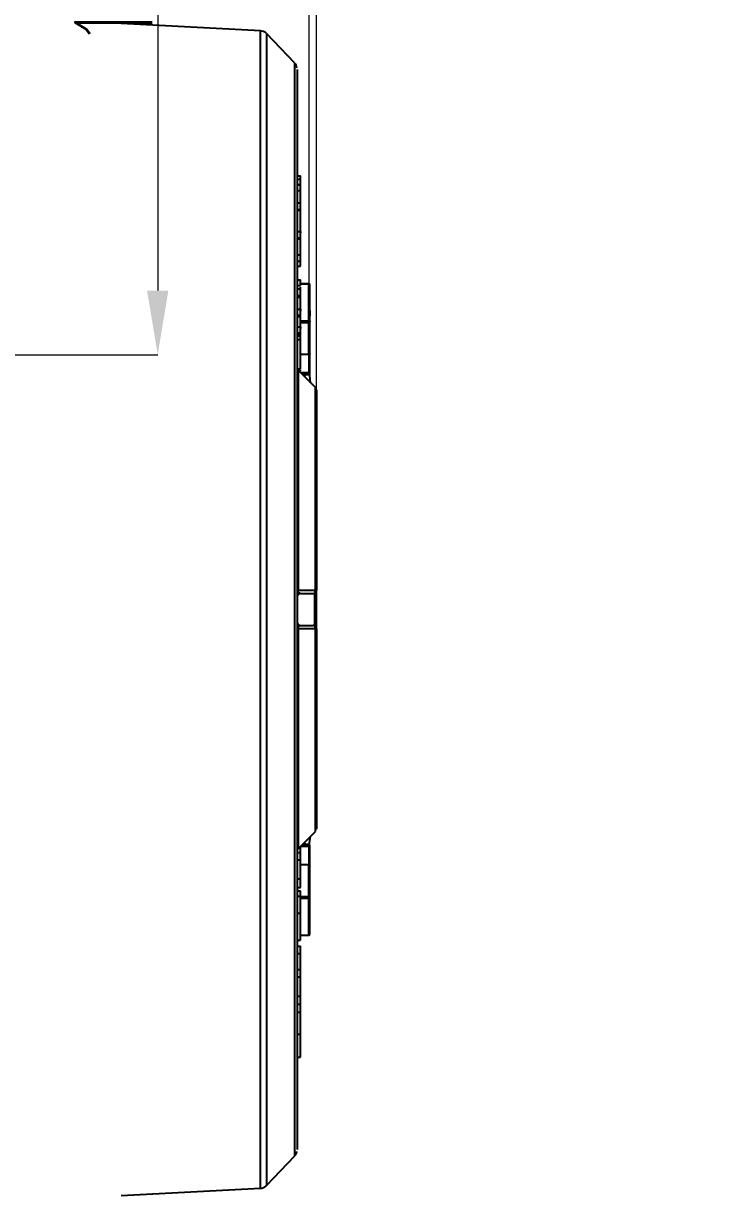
# Model space of a CAD drawing. Header units: millimetres. Extents: x 1852 to 4288, y 681 to 2404.
# Drawn here: x 3206.3 to 3316.7, y 994.4 to 1177.4 of the extents above; entities that cross this region are included whole.
import ezdxf

# ---------------------------------------------------------------- set-up
doc = ezdxf.new("R2010")
doc.units = ezdxf.units.MM
doc.layers.add('AM_5', color=3, linetype='Continuous', lineweight=25)
doc.styles.add('SLDTEXTSTYLE1', font='txt.shx', dxfattribs={"width": 0.7, "bigfont": 'gbcbig.shx'})
doc.dimstyles.new('SLDDIMSTYLE12$0', dxfattribs={"dimtxt": 12, "dimasz": 10, "dimexe": 0, "dimexo": 0.0625, "dimgap": 0.875, "dimtad": 1, "dimdec": 1, "dimlfac": 1.8, "dimrnd": 1e-09, "dimzin": 12, "dimdsep": 46, "dimtxsty": 'SLDTEXTSTYLE1', "dimcen": 0.09, "dimdle": 8.16, "dimclrd": 3, "dimclre": 3, "dimadec": 0, "dimazin": 3, "dimtfac": 1, "dimtdec": 1, "dimtofl": 0, "dimtmove": 0, "dimatfit": 3, "dimfxl": 0, "dimfrac": 2, "dimtolj": 1, "dimlwd": 5, "dimlwe": 5, "dimarcsym": 0})

# ---------------------------------------------------------------- blocks, each defined once
blk = doc.blocks.new('*D97')
at = {"layer": 'AM_5', "color": 3, "lineweight": 5, "transparency": 16777216}
blk.add_line((3080.03, 1199.96), (3080.03, 1308.58), dxfattribs=at)
at = {"layer": 'AM_5', "color": 3, "linetype": 'Continuous', "lineweight": 5, "transparency": 16777216}
for p, q in [((3090.03, 1308.58), (3242.03, 1308.58)), ((3252.03, 1118.24), (3252.03, 1308.58))]:
    blk.add_line(p, q, dxfattribs=at)
at = {"layer": 'AM_5', "color": 3, "transparency": 16777216}
for points in [[(3090.03, 1310.25), (3090.03, 1306.92), (3080.03, 1308.58)], [(3242.03, 1310.25), (3242.03, 1306.92), (3252.03, 1308.58)]]:
    blk.add_solid(points, dxfattribs=at)
at = {"layer": 'Defpoints', "color": 0, "transparency": 16777216}
for p in [(3252.03, 1308.58), (3080.03, 1199.9), (3252.03, 1118.18)]:
    blk.add_point(p, dxfattribs=at)
at = {"layer": 'AM_5', "color": 0, "transparency": 16777216, "insert": (3166.03, 1315.46), "char_height": 12, "attachment_point": 5, "style": 'SLDTEXTSTYLE1'}
blk.add_mtext('\\A1;172', dxfattribs=at)
blk = doc.blocks.new('*D79')
at = {"layer": 'AM_5', "color": 3, "lineweight": 5, "transparency": 16777216}
blk.add_line((3196, 1243.11), (3227.25, 1243.11), dxfattribs=at)
at = {"layer": 'AM_5', "color": 3, "linetype": 'Continuous', "lineweight": 5, "transparency": 16777216}
for p, q in [((3227.25, 1233.11), (3227.25, 1135.67)), ((2902.86, 1125.67), (3227.25, 1125.67))]:
    blk.add_line(p, q, dxfattribs=at)
at = {"layer": 'AM_5', "color": 3, "transparency": 16777216}
for points in [[(3225.58, 1233.11), (3228.91, 1233.11), (3227.25, 1243.11)], [(3225.58, 1135.67), (3228.91, 1135.67), (3227.25, 1125.67)]]:
    blk.add_solid(points, dxfattribs=at)
at = {"layer": 'Defpoints', "color": 0, "transparency": 16777216}
for p in [(3195.94, 1243.11), (2902.8, 1125.67), (3227.25, 1125.67)]:
    blk.add_point(p, dxfattribs=at)
at = {"layer": 'AM_5', "color": 0, "transparency": 16777216, "insert": (3220.37, 1184.39), "char_height": 12, "attachment_point": 5, "rotation": 90, "style": 'SLDTEXTSTYLE1'}
blk.add_mtext('\\A1;115', dxfattribs=at)
blk = doc.blocks.new('*D102')
at = {"layer": 'AM_5', "color": 3, "lineweight": 5, "transparency": 16777216}
blk.add_line((3250.87, 1122.66), (3250.87, 1308.31), dxfattribs=at)
at = {"layer": 'AM_5', "color": 3, "linetype": 'Continuous', "lineweight": 5, "transparency": 16777216}
for p, q in [((3260.87, 1308.31), (3415.96, 1308.31)), ((3425.96, 1122.66), (3425.96, 1308.31))]:
    blk.add_line(p, q, dxfattribs=at)
at = {"layer": 'AM_5', "color": 3, "transparency": 16777216}
for points in [[(3260.87, 1309.97), (3260.87, 1306.64), (3250.87, 1308.31)], [(3415.96, 1309.97), (3415.96, 1306.64), (3425.96, 1308.31)]]:
    blk.add_solid(points, dxfattribs=at)
at = {"layer": 'Defpoints', "color": 0, "transparency": 16777216}
for p in [(3425.96, 1308.31), (3250.87, 1122.6), (3425.96, 1122.6)]:
    blk.add_point(p, dxfattribs=at)
at = {"layer": 'AM_5', "color": 0, "transparency": 16777216, "insert": (3338.41, 1315.18), "char_height": 12, "attachment_point": 5, "style": 'SLDTEXTSTYLE1'}
blk.add_mtext('\\A1;195', dxfattribs=at)

msp = doc.modelspace()

# ---------------------------------------------------------------- linework, layer by layer
at = {"color": 7, "linetype": 'Continuous', "lineweight": 25}
for p, q in [((3243.281, 1176.242), (3221.553, 1177.38)), ((3248.614, 1171.22), (3244.291, 1175.776)), ((3249.026, 1153.591), (3249.526, 1153.591)), ((3249.026, 1153.081), (3249.526, 1153.081)), ((3249.526, 1153.081), (3249.526, 1153.591)), ((3249.526, 1152.251), (3249.526, 1153.081)), ((3249.026, 1152.251), (3249.526, 1152.251)), ((3249.026, 1152.187), (3249.526, 1152.187)), ((3249.026, 1151.293), (3249.526, 1151.293)), ((3249.526, 1151.293), (3249.526, 1152.187)), ((3249.026, 1149.379), (3249.526, 1149.379)), ((3249.526, 1148.358), (3249.526, 1149.379)), ((3249.026, 1148.358), (3249.526, 1148.358)), ((3249.026, 1148.23), (3249.526, 1148.23)), ((3249.526, 1148.485), (3249.526, 1148.481)), ((3249.526, 1148.23), (3249.526, 1148.358)), ((3249.526, 1144.911), (3249.526, 1148.23)), ((3249.026, 1144.911), (3249.526, 1144.911)), ((3249.026, 1143.89), (3249.526, 1143.89)), ((3249.026, 1143.762), (3249.526, 1143.762)), ((3249.526, 1143.89), (3249.526, 1144.911)), ((3249.526, 1143.762), (3249.526, 1143.89)), ((3249.526, 1141.273), (3249.526, 1143.762)), ((3249.026, 1141.273), (3249.526, 1141.273)), ((3249.026, 1140.252), (3249.526, 1140.252)), ((3249.526, 1140.252), (3249.526, 1141.273)), ((3249.526, 1139.486), (3249.526, 1140.252)), ((3249.026, 1139.486), (3249.526, 1139.486)), ((3249.026, 1137.38), (3249.526, 1137.38)), ((3249.026, 1136.486), (3249.526, 1136.486)), ((3249.526, 1136.486), (3249.526, 1137.38)), ((3250.826, 1136.751), (3249.526, 1136.751)), ((3249.526, 1136.717), (3250.826, 1136.717)), ((3249.026, 1135.975), (3249.526, 1135.975)), ((3249.026, 1134.89), (3249.526, 1134.89)), ((3249.026, 1134.699), (3249.526, 1134.699)), ((3249.026, 1134.635), (3249.526, 1134.635)), ((3249.526, 1134.89), (3249.526, 1135.975)), ((3249.526, 1134.699), (3249.526, 1134.89)), ((3249.526, 1132.784), (3249.526, 1134.635)), ((3249.026, 1132.784), (3249.526, 1132.784)), ((3249.526, 1131.827), (3249.526, 1132.784)), ((3251.026, 1132.526), (3251.026, 1131.761)), ((3249.026, 1131.827), (3249.526, 1131.827)), ((3249.026, 1131.635), (3249.526, 1131.635)), ((3249.526, 1131.635), (3249.526, 1131.827)), ((3249.526, 1130.04), (3249.526, 1131.635)), ((3249.526, 1130.935), (3250.826, 1130.935)), ((3251.026, 1125.891), (3251.026, 1130.823)), ((3249.026, 1130.04), (3249.526, 1130.04)), ((3249.026, 1129.082), (3249.526, 1129.082)), ((3249.526, 1128.891), (3249.026, 1128.891)), ((3249.526, 1130.682), (3250.826, 1130.682)), ((3249.526, 1129.082), (3249.526, 1130.04)), ((3249.526, 1128.891), (3249.526, 1129.082)), ((3249.526, 1128.763), (3249.526, 1128.891)), ((3250.826, 1125.749), (3250.826, 1130.682)), ((3249.026, 1128.763), (3249.526, 1128.763)), ((3249.026, 1128.636), (3249.526, 1128.636)), ((3249.026, 1128.061), (3249.526, 1128.061)), ((3249.526, 1128.699), (3249.526, 1128.763)), ((3249.526, 1128.636), (3249.526, 1128.699)), ((3249.526, 1128.061), (3249.526, 1128.636)), ((3249.526, 1125.749), (3250.826, 1125.749)), ((3249.026, 1123.466), (3249.526, 1123.466)), ((3251.88, 1120.547), (3249.173, 1123.254)), ((3249.281, 1123.147), (3249.526, 1123.147)), ((3249.526, 1123.147), (3249.526, 1123.31)), ((3250.826, 1122.825), (3249.603, 1122.825)), ((3249.856, 1122.571), (3250.826, 1122.571)), ((3249.86, 1122.568), (3250.826, 1122.568)), ((3250.223, 1122.204), (3250.223, 1122.568)), ((3250.226, 1122.201), (3250.226, 1122.568)), ((3250.826, 1122.568), (3250.826, 1122.571)), ((3250.929, 1122.835), (3250.887, 1123.088)), ((3251.987, 1114.533), (3251.962, 1114.46)), ((3251.981, 1114.501), (3251.999, 1114.564)), ((3252.003, 1114.576), (3252.01, 1114.6)), ((3249.173, 1088.929), (3251.88, 1088.932)), ((3251.88, 1088.932), (3251.88, 1089.415)), ((3249.527, 1088.401), (3251.527, 1088.401)), ((3249.405, 1083.371), (3249.527, 1083.401)), ((3249.527, 1083.401), (3251.527, 1083.401)), ((3251.88, 1082.87), (3249.173, 1082.872)), ((3251.88, 1081.939), (3251.88, 1082.87)), ((3252.01, 1060.052), (3252.02, 1060.055)), ((3251.962, 1057.341), (3251.987, 1057.269)), ((3251.999, 1057.238), (3251.981, 1057.301)), ((3252.026, 1057.056), (3252.002, 1057.231)), ((3252.01, 1057.202), (3252.003, 1057.226)), ((3249.173, 1048.547), (3251.88, 1051.254)), ((3250.911, 1049.093), (3251.129, 1050.503)), ((3249.526, 1047.976), (3249.526, 1048.901)), ((3249.602, 1048.976), (3250.826, 1048.976)), ((3250.826, 1049.23), (3249.855, 1049.23)), ((3250.826, 1049.233), (3249.859, 1049.233)), ((3250.223, 1049.233), (3250.223, 1049.597)), ((3250.226, 1049.233), (3250.226, 1049.6)), ((3250.826, 1049.23), (3250.826, 1049.233)), ((3249.026, 1047.976), (3249.526, 1047.976)), ((3249.026, 1046.832), (3249.526, 1046.832)), ((3249.526, 1046.832), (3249.526, 1047.976)), ((3249.526, 1043.813), (3249.526, 1046.832)), ((3250.826, 1046.052), (3249.526, 1046.052)), ((3250.826, 1041.119), (3250.826, 1046.052)), ((3251.026, 1040.978), (3251.026, 1045.91)), ((3249.526, 1043.813), (3249.026, 1043.813)), ((3249.026, 1042.525), (3249.526, 1042.525)), ((3249.026, 1041.999), (3249.526, 1041.999)), ((3249.026, 1041.153), (3249.526, 1041.153)), ((3249.526, 1039.037), (3249.526, 1041.999)), ((3249.526, 1038.477), (3249.526, 1041.153)), ((3249.526, 1041.119), (3250.826, 1041.119)), ((3249.526, 1040.866), (3250.826, 1040.866)), ((3251.026, 1037.839), (3251.026, 1040.978)), ((3249.026, 1038.477), (3249.526, 1038.477)), ((3251.026, 1035.25), (3251.026, 1037.839)), ((3249.026, 1034.293), (3249.526, 1034.293)), ((3249.526, 1035.084), (3250.826, 1035.084)), ((3249.526, 1035.05), (3250.826, 1035.05)), ((3249.026, 1033.332), (3249.526, 1033.332)), ((3249.026, 1032.19), (3249.526, 1032.19)), ((3249.526, 1029.729), (3249.526, 1032.19)), ((3249.026, 1029.729), (3249.526, 1029.729)), ((3249.026, 1028.584), (3249.526, 1028.584)), ((3249.526, 1028.584), (3249.526, 1029.729)), ((3249.526, 1025.565), (3249.526, 1028.584)), ((3249.026, 1025.565), (3249.526, 1025.565)), ((3249.026, 1024.287), (3249.526, 1024.287)), ((3249.026, 1023.042), (3249.526, 1023.042)), ((3249.026, 1019.634), (3249.526, 1019.634)), ((3249.526, 1016.021), (3249.526, 1019.634)), ((3249.026, 1016.021), (3249.526, 1016.021)), ((3244.291, 996.025), (3248.614, 1000.582)), ((3221.553, 994.421), (3243.281, 995.56))]:
    msp.add_line(p, q, dxfattribs=at)
at = {"color": 7, "linetype": 'Continuous', "lineweight": 25, "flags": 128}
for points in [[(3243.281, 995.56), (3243.281, 995.569), (3243.281, 995.821), (3243.281, 996.422), (3243.281, 997.371), (3243.281, 998.663), (3243.281, 1000.293), (3243.281, 1002.255), (3243.281, 1004.542), (3243.281, 1007.144), (3243.281, 1010.052), (3243.281, 1013.253), (3243.281, 1016.737), (3243.281, 1020.488), (3243.281, 1024.493), (3243.281, 1028.737), (3243.281, 1033.202), (3243.281, 1037.871), (3243.281, 1042.727), (3243.281, 1047.75), (3243.282, 1052.921), (3243.282, 1058.22), (3243.282, 1063.626), (3243.282, 1069.119), (3243.282, 1074.677), (3243.282, 1080.278), (3243.282, 1085.901), (3243.282, 1091.524), (3243.282, 1097.125), (3243.282, 1102.683), (3243.282, 1108.176), (3243.282, 1113.582), (3243.282, 1118.881), (3243.281, 1124.052), (3243.281, 1129.075), (3243.281, 1133.931), (3243.281, 1138.6), (3243.281, 1143.065), (3243.281, 1147.308), (3243.281, 1151.314), (3243.281, 1155.065), (3243.281, 1158.548), (3243.281, 1161.75), (3243.281, 1164.658), (3243.281, 1167.26), (3243.281, 1169.546), (3243.281, 1171.508), (3243.281, 1173.139), (3243.281, 1174.431), (3243.281, 1175.379), (3243.281, 1175.981), (3243.281, 1176.233), (3243.281, 1176.242)], [(3244.291, 996.025), (3244.291, 996.037), (3244.291, 996.309), (3244.291, 996.943), (3244.291, 997.934), (3244.291, 999.279), (3244.291, 1000.973), (3244.291, 1003.009), (3244.291, 1005.379), (3244.291, 1008.073), (3244.291, 1011.08), (3244.291, 1014.388), (3244.291, 1017.984), (3244.291, 1021.854), (3244.291, 1025.981), (3244.291, 1030.35), (3244.291, 1034.942), (3244.291, 1039.739), (3244.291, 1044.723), (3244.291, 1049.871), (3244.291, 1055.165), (3244.291, 1060.583), (3244.291, 1066.103), (3244.291, 1071.702), (3244.291, 1077.359), (3244.291, 1083.05), (3244.291, 1088.752), (3244.291, 1094.443), (3244.291, 1100.099), (3244.291, 1105.699), (3244.291, 1111.218), (3244.291, 1116.636), (3244.291, 1121.93), (3244.291, 1127.079), (3244.291, 1132.062), (3244.291, 1136.86), (3244.291, 1141.452), (3244.291, 1145.821), (3244.291, 1149.948), (3244.291, 1153.818), (3244.291, 1157.414), (3244.291, 1160.722), (3244.291, 1163.729), (3244.291, 1166.423), (3244.291, 1168.792), (3244.291, 1170.828), (3244.291, 1172.522), (3244.291, 1173.868), (3244.291, 1174.859), (3244.291, 1175.492), (3244.291, 1175.765), (3244.291, 1175.776)], [(3248.614, 1171.22), (3248.614, 1171.212), (3248.614, 1170.959), (3248.614, 1170.347), (3248.615, 1169.38), (3248.615, 1168.061), (3248.615, 1166.397), (3248.615, 1164.394), (3248.615, 1162.06), (3248.615, 1159.406), (3248.615, 1156.442), (3248.615, 1153.182), (3248.615, 1149.638), (3248.615, 1145.826), (3248.615, 1141.761), (3248.615, 1137.462), (3248.615, 1132.945), (3248.615, 1128.231), (3248.615, 1123.338), (3248.615, 1118.287), (3248.615, 1113.101), (3248.615, 1107.799), (3248.615, 1102.406), (3248.615, 1096.943), (3248.615, 1091.434), (3248.615, 1085.901), (3248.615, 1080.368), (3248.615, 1074.859), (3248.615, 1069.396), (3248.615, 1064.002), (3248.615, 1058.701), (3248.615, 1053.514), (3248.615, 1048.464), (3248.615, 1043.571), (3248.615, 1038.857), (3248.615, 1034.34), (3248.615, 1030.04), (3248.615, 1025.976), (3248.615, 1022.164), (3248.615, 1018.62), (3248.615, 1015.359), (3248.615, 1012.396), (3248.615, 1009.741), (3248.615, 1007.408), (3248.615, 1005.405), (3248.615, 1003.74), (3248.615, 1002.422), (3248.614, 1001.455), (3248.614, 1000.843), (3248.614, 1000.589), (3248.614, 1000.582)], [(3250.826, 1136.717), (3250.826, 1136.733), (3250.826, 1136.745), (3250.826, 1136.75), (3250.826, 1136.751)], [(3250.826, 1130.935), (3250.826, 1131.773), (3250.826, 1132.582), (3250.826, 1133.359), (3250.826, 1134.103), (3250.826, 1134.813), (3250.826, 1135.486), (3250.826, 1136.121), (3250.826, 1136.717)], [(3250.826, 1130.935), (3250.865, 1130.933), (3250.903, 1130.927), (3250.937, 1130.916), (3250.968, 1130.902), (3250.993, 1130.885), (3251.011, 1130.866), (3251.022, 1130.845), (3251.026, 1130.823)], [(3250.826, 1130.682), (3250.826, 1130.708), (3250.826, 1130.738), (3250.826, 1130.77), (3250.826, 1130.804), (3250.826, 1130.839), (3250.826, 1130.873), (3250.826, 1130.905), (3250.826, 1130.935)], [(3250.826, 1125.749), (3250.826, 1125.451), (3250.826, 1125.122), (3250.826, 1124.766), (3250.826, 1124.391), (3250.826, 1124.002), (3250.826, 1123.607), (3250.826, 1123.212), (3250.826, 1122.825)], [(3249.173, 1123.254), (3249.173, 1123.173), (3249.173, 1122.73), (3249.173, 1121.907), (3249.173, 1120.712), (3249.173, 1119.157), (3249.173, 1117.259), (3249.173, 1115.037), (3249.173, 1112.513), (3249.173, 1109.715), (3249.173, 1106.671), (3249.173, 1103.412), (3249.173, 1099.972), (3249.173, 1096.387), (3249.173, 1092.693), (3249.173, 1088.929)], [(3250.826, 1122.63), (3250.826, 1122.649), (3250.826, 1122.671), (3250.826, 1122.695), (3250.826, 1122.72), (3250.826, 1122.746), (3250.826, 1122.772), (3250.826, 1122.799), (3250.826, 1122.825)], [(3250.826, 1122.571), (3250.826, 1122.573), (3250.826, 1122.576), (3250.826, 1122.581), (3250.826, 1122.587), (3250.826, 1122.596), (3250.826, 1122.606), (3250.826, 1122.617), (3250.826, 1122.63)], [(3251.13, 1121.297), (3250.991, 1122.437), (3250.963, 1122.622)], [(3251.88, 1089.415), (3251.88, 1092.397), (3251.88, 1095.795), (3251.88, 1099.093), (3251.88, 1102.256), (3251.88, 1105.253), (3251.88, 1108.052), (3251.88, 1110.626), (3251.88, 1112.947), (3251.88, 1114.993), (3251.88, 1116.742), (3251.88, 1118.176), (3251.88, 1119.282), (3251.88, 1120.047), (3251.88, 1120.465), (3251.88, 1120.547)], [(3251.738, 1088.448), (3251.738, 1085.901), (3251.738, 1083.353)], [(3249.173, 1082.872), (3249.173, 1079.108), (3249.173, 1075.415), (3249.173, 1071.83), (3249.173, 1068.39), (3249.173, 1065.131), (3249.173, 1062.087), (3249.173, 1059.288), (3249.173, 1056.765), (3249.173, 1054.543), (3249.173, 1052.644), (3249.173, 1051.09), (3249.173, 1049.894), (3249.173, 1049.071), (3249.173, 1048.629), (3249.173, 1048.547)], [(3251.88, 1051.254), (3251.88, 1051.337), (3251.88, 1051.754), (3251.88, 1052.52), (3251.88, 1053.625), (3251.88, 1055.06), (3251.88, 1056.809), (3251.88, 1058.855), (3251.88, 1061.176), (3251.88, 1063.749), (3251.88, 1066.549), (3251.88, 1069.545), (3251.88, 1072.709), (3251.88, 1076.006), (3251.88, 1079.405), (3251.88, 1081.939)], [(3250.826, 1049.171), (3250.826, 1049.184), (3250.826, 1049.195), (3250.826, 1049.205), (3250.826, 1049.213), (3250.826, 1049.22), (3250.826, 1049.225), (3250.826, 1049.228), (3250.826, 1049.23)], [(3250.826, 1048.976), (3250.826, 1049.002), (3250.826, 1049.028), (3250.826, 1049.055), (3250.826, 1049.081), (3250.826, 1049.106), (3250.826, 1049.129), (3250.826, 1049.151), (3250.826, 1049.171)], [(3250.826, 1048.976), (3250.826, 1048.589), (3250.826, 1048.194), (3250.826, 1047.799), (3250.826, 1047.41), (3250.826, 1047.034), (3250.826, 1046.679), (3250.826, 1046.349), (3250.826, 1046.052)], [(3250.826, 1040.866), (3250.826, 1040.896), (3250.826, 1040.928), (3250.826, 1040.962), (3250.826, 1040.997), (3250.826, 1041.031), (3250.826, 1041.063), (3250.826, 1041.093), (3250.826, 1041.119)], [(3250.826, 1040.866), (3250.865, 1040.868), (3250.903, 1040.874), (3250.937, 1040.884), (3250.968, 1040.898), (3250.993, 1040.915), (3251.011, 1040.935), (3251.022, 1040.956), (3251.026, 1040.978)], [(3250.826, 1035.084), (3250.826, 1035.68), (3250.826, 1036.315), (3250.826, 1036.988), (3250.826, 1037.698), (3250.826, 1038.442), (3250.826, 1039.219), (3250.826, 1040.028), (3250.826, 1040.866)], [(3250.826, 1035.109), (3250.826, 1035.086), (3250.826, 1035.069), (3250.826, 1035.057), (3250.826, 1035.051), (3250.826, 1035.05)], [(3250.826, 1035.05), (3250.826, 1035.051), (3250.826, 1035.056), (3250.826, 1035.068), (3250.826, 1035.084)]]:
    msp.add_lwpolyline(points, dxfattribs=at)
at = {"color": 7, "linetype": 'Continuous', "lineweight": 25}
for centre, radius, start, end in [((3250.842, 1136.532), 0.185, 5.85572, 94.84996), ((3250.851, 1130.859), 0.179, 261.95044, 348.57855), ((3250.851, 1125.926), 0.179, 261.95044, 348.57855), ((3250.873, 1122.598), 0.232, 48.45882, 101.56135), ((3250.826, 1122.771), 0.2, 269.98753, 359.98753), ((3250.826, 1122.768), 0.2, 270, 360), ((3251.527, 1088.901), 0.5, 270, 360), ((3251.898, 1088.656), 0.277, 62.37638, 93.77215), ((3249.527, 1087.901), 0.5, 89.99997, 180), ((3249.527, 1083.901), 0.5, 180, 270.00004), ((3251.527, 1082.901), 0.5, 360, 90), ((3251.898, 1083.146), 0.277, 266.22785, 297.62362), ((3250.826, 1049.033), 0.2, 360, 90), ((3250.826, 1049.03), 0.2, 0.01246, 90.01247), ((3250.873, 1049.203), 0.232, 258.43864, 311.54119), ((3250.851, 1045.875), 0.179, 11.42145, 98.04956), ((3250.851, 1040.942), 0.179, 11.42145, 98.04956), ((3250.842, 1035.269), 0.185, 265.15004, 354.14429)]:
    msp.add_arc(centre, radius, start, end, dxfattribs=at)
for points, knots in [([(3244.297, 1175.747), (3244.259, 1175.794), (3244.117, 1175.968), (3243.77, 1176.167), (3243.45, 1176.209), (3243.294, 1176.23)], [0, 0, 0, 0, 0.1560443, 0.589322, 1, 1, 1, 1]), ([(3248.998, 1170.465), (3248.963, 1170.605), (3248.902, 1170.858), (3248.734, 1171.057), (3248.659, 1171.145)], [0, 0, 0, 0, 0.5529909, 1, 1, 1, 1]), ([(3249.026, 1170.18), (3249.026, 1170.123), (3249.026, 1170.007), (3249.026, 1168.65), (3249.027, 1166.44), (3249.027, 1163.316), (3249.027, 1159.337), (3249.027, 1154.541), (3249.027, 1148.983), (3249.027, 1142.724), (3249.027, 1135.834), (3249.027, 1128.389), (3249.027, 1120.472), (3249.027, 1112.171), (3249.027, 1103.578), (3249.027, 1094.789), (3249.027, 1088.864), (3249.027, 1085.901)], [0, 0, 0, 0, 0.0663505, 0.1330398, 0.199729, 0.2664183, 0.3331075, 0.3997968, 0.466486, 0.5331753, 0.5998645, 0.6665538, 0.733243, 0.7999323, 0.8666215, 0.9333108, 1, 1, 1, 1]), ([(3249.526, 1149.379), (3249.526, 1149.64), (3249.526, 1150.097), (3249.526, 1150.648), (3249.526, 1150.966), (3249.526, 1151.107), (3249.526, 1151.178), (3249.526, 1151.238), (3249.526, 1151.275), (3249.526, 1151.293)], [0, 0, 0, 0, 0.4018451, 0.700925, 0.8501447, 0.9000038, 0.92545, 0.9625731, 1, 1, 1, 1]), ([(3249.526, 1144.783), (3249.526, 1145.239), (3249.526, 1146.076), (3249.526, 1146.898), (3249.526, 1147.272)], [0, 0, 0, 0, 0.5444227, 1, 1, 1, 1]), ([(3249.526, 1144.911), (3249.526, 1144.893), (3249.526, 1144.857), (3249.526, 1144.799), (3249.526, 1144.741), (3249.526, 1144.713), (3249.526, 1144.715), (3249.526, 1144.715)], [0, 0, 0, 0, 0.1133857, 0.2261004, 0.4521085, 0.9035522, 1, 1, 1, 1]), ([(3249.526, 1135.975), (3249.526, 1135.991), (3249.526, 1136.079), (3249.526, 1136.165), (3249.526, 1136.237)], [0, 0, 0, 0, 0.1741084, 1, 1, 1, 1]), ([(3251.011, 1136.605), (3251.009, 1136.615), (3251.005, 1136.636), (3250.991, 1136.665), (3250.97, 1136.691), (3250.945, 1136.713), (3250.916, 1136.73), (3250.886, 1136.742), (3250.855, 1136.749), (3250.836, 1136.75), (3250.826, 1136.751)], [0, 0, 0, 0, 0.1371732, 0.2714331, 0.4024836, 0.5300389, 0.6538238, 0.7735757, 0.8890458, 1, 1, 1, 1]), ([(3249.526, 1132.784), (3249.526, 1132.759), (3249.526, 1132.722), (3249.526, 1132.671), (3249.526, 1132.626), (3249.526, 1132.576), (3249.526, 1132.499), (3249.526, 1132.446), (3249.526, 1132.458), (3249.526, 1132.465)], [0, 0, 0, 0, 0.0628935, 0.0931861, 0.1255191, 0.1834586, 0.2508615, 0.5002621, 1, 1, 1, 1]), ([(3249.526, 1130.04), (3249.526, 1130.024), (3249.526, 1129.998), (3249.526, 1129.959), (3249.526, 1129.926), (3249.526, 1129.87), (3249.526, 1129.81), (3249.526, 1129.776), (3249.526, 1129.781), (3249.526, 1129.784)], [0, 0, 0, 0, 0.0518131, 0.0882956, 0.1299462, 0.1775457, 0.3534829, 0.7059159, 1, 1, 1, 1]), ([(3249.526, 1123.466), (3249.526, 1123.985), (3249.526, 1125.013), (3249.526, 1126.558), (3249.526, 1127.556), (3249.526, 1128.061)], [0, 0, 0, 0, 0.3347977, 0.6633059, 1, 1, 1, 1]), ([(3251.026, 1122.771), (3251.026, 1123.043), (3251.026, 1123.598), (3251.026, 1124.45), (3251.026, 1125.252), (3251.026, 1125.68), (3251.026, 1125.891)], [0, 0, 0, 0, 0.24558897, 0.5, 0.75441103, 1, 1, 1, 1]), ([(3252.027, 1120.194), (3252.027, 1120.149), (3252.027, 1120.059), (3252.027, 1119.316), (3252.027, 1117.881), (3252.027, 1115.334), (3252.027, 1111.791), (3252.027, 1108.065), (3252.027, 1104.526), (3252.027, 1100.754), (3252.027, 1096.842), (3252.027, 1092.891), (3252.027, 1090.219), (3252.027, 1088.901)], [0, 0, 0, 0, 0.07827687, 0.15871, 0.24116849, 0.36932909, 0.49988873, 0.58696496, 0.67333854, 0.75883145, 0.84127172, 0.92171409, 1, 1, 1, 1]), ([(3252.026, 1114.746), (3252.026, 1114.878), (3252.026, 1115.142), (3252.026, 1115.504), (3252.026, 1115.84), (3252.026, 1116.147), (3252.026, 1116.426), (3252.026, 1116.676), (3252.026, 1116.827), (3252.026, 1116.93), (3252.026, 1117.046), (3252.026, 1117.2), (3252.026, 1117.341), (3252.027, 1117.547), (3252.027, 1117.586), (3252.027, 1117.618)], [0, 0, 0, 0, 0.07144385, 0.14288374, 0.21431988, 0.28576303, 0.35720674, 0.42863778, 0.50005558, 0.50406448, 0.53604837, 0.6252562, 0.69323765, 0.75009307, 1, 1, 1, 1]), ([(3251.957, 1114.457), (3251.974, 1114.494), (3252.015, 1114.586), (3252.022, 1114.686), (3252.026, 1114.746)], [0, 0, 0, 0, 0.4097539, 1, 1, 1, 1]), ([(3252.026, 1114.746), (3252.026, 1114.698), (3252.026, 1114.647), (3252.01, 1114.6), (3252.009, 1114.597)], [0, 0, 0, 0, 0.946273, 1, 1, 1, 1]), ([(3252.026, 1082.903), (3252.026, 1083.902), (3252.026, 1086.155), (3252.026, 1089.678), (3252.026, 1093.4), (3252.026, 1097.017), (3252.026, 1100.475), (3252.026, 1103.73), (3252.026, 1106.725), (3252.026, 1109.451), (3252.026, 1110.981), (3252.026, 1111.746)], [0, 0, 0, 0, 0.0904762, 0.2041666, 0.3178571, 0.4315476, 0.5452381, 0.6589286, 0.772619, 0.8863095, 1, 1, 1, 1]), ([(3249.527, 1088.401), (3249.486, 1088.406), (3249.407, 1088.417), (3249.311, 1088.494), (3249.244, 1088.594), (3249.204, 1088.686), (3249.181, 1088.782), (3249.172, 1088.866), (3249.173, 1088.908), (3249.173, 1088.929)], [0, 0, 0, 0, 0.28654563, 0.56106869, 0.68919014, 0.8054766, 0.90650496, 0.95317639, 1, 1, 1, 1]), ([(3251.527, 1088.401), (3251.573, 1088.408), (3251.646, 1088.419), (3251.731, 1088.488), (3251.789, 1088.559), (3251.833, 1088.643), (3251.875, 1088.766), (3251.878, 1088.866), (3251.88, 1088.932)], [0, 0, 0, 0, 0.238585, 0.3787456, 0.4999975, 0.6362115, 0.761415, 1, 1, 1, 1]), ([(3249.156, 1088.488), (3249.178, 1088.473), (3249.236, 1088.433), (3249.341, 1088.432), (3249.405, 1088.431)], [0, 0, 0, 0, 0.3808157, 1, 1, 1, 1]), ([(3249.027, 1085.901), (3249.027, 1082.938), (3249.027, 1077.013), (3249.027, 1068.223), (3249.027, 1059.631), (3249.027, 1051.33), (3249.027, 1043.413), (3249.027, 1035.968), (3249.027, 1029.077), (3249.027, 1022.818), (3249.027, 1017.26), (3249.027, 1012.464), (3249.027, 1008.486), (3249.027, 1005.362), (3249.026, 1003.152), (3249.026, 1001.794), (3249.026, 1001.679), (3249.026, 1001.621)], [0, 0, 0, 0, 0.066684, 0.133368, 0.200052, 0.266736, 0.33342, 0.400104, 0.466788, 0.533472, 0.600156, 0.66684, 0.7335241, 0.8002081, 0.8668921, 0.9335761, 1, 1, 1, 1]), ([(3249.405, 1083.371), (3249.341, 1083.37), (3249.237, 1083.368), (3249.178, 1083.329), (3249.156, 1083.314)], [0, 0, 0, 0, 0.6187385, 1, 1, 1, 1]), ([(3249.173, 1082.872), (3249.173, 1082.893), (3249.172, 1082.936), (3249.181, 1083.02), (3249.204, 1083.116), (3249.244, 1083.207), (3249.311, 1083.309), (3249.367, 1083.346), (3249.405, 1083.371)], [0, 0, 0, 0, 0.0657455, 0.1312299, 0.2728945, 0.435902, 0.6154442, 1, 1, 1, 1]), ([(3251.88, 1082.87), (3251.878, 1082.935), (3251.875, 1083.035), (3251.833, 1083.159), (3251.789, 1083.243), (3251.731, 1083.314), (3251.646, 1083.382), (3251.573, 1083.394), (3251.527, 1083.401)], [0, 0, 0, 0, 0.2385849, 0.3638389, 0.5000025, 0.6213043, 0.7614151, 1, 1, 1, 1]), ([(3252.026, 1060.056), (3252.026, 1060.821), (3252.026, 1062.351), (3252.026, 1065.077), (3252.026, 1068.072), (3252.026, 1071.326), (3252.026, 1074.785), (3252.026, 1078.404), (3252.026, 1081.063), (3252.026, 1082.506), (3252.026, 1082.692)], [0, 0, 0, 0, 0.1398935, 0.2797871, 0.4196806, 0.5595741, 0.6994677, 0.8393612, 0.9792547, 1, 1, 1, 1]), ([(3252.027, 1082.901), (3252.027, 1081.539), (3252.027, 1078.816), (3252.027, 1074.844), (3252.027, 1071.028), (3252.027, 1067.426), (3252.027, 1064.09), (3252.027, 1061.067), (3252.027, 1058.402), (3252.027, 1056.131), (3252.027, 1054.29), (3252.027, 1052.894), (3252.027, 1052.006), (3252.027, 1051.594), (3252.027, 1051.65), (3252.027, 1051.665)], [0, 0, 0, 0, 0.0808771, 0.1617542, 0.2426313, 0.3235084, 0.4043855, 0.4852626, 0.5661397, 0.6470168, 0.7278939, 0.808771, 0.8896481, 0.9705252, 1, 1, 1, 1]), ([(3252.004, 1057.22), (3252.006, 1057.212), (3252.025, 1057.16), (3252.026, 1057.104), (3252.026, 1057.056)], [0, 0, 0, 0, 0.1486571, 1, 1, 1, 1]), ([(3252.027, 1054.237), (3252.027, 1054.232), (3252.027, 1054.217), (3252.026, 1054.702), (3252.026, 1055.601), (3252.026, 1056.571), (3252.026, 1057.056)], [0, 0, 0, 0, 0.1673104, 0.4448736, 0.7224368, 1, 1, 1, 1]), ([(3251.026, 1045.91), (3251.026, 1046.121), (3251.026, 1046.549), (3251.026, 1047.35), (3251.026, 1048.203), (3251.026, 1048.757), (3251.026, 1049.03)], [0, 0, 0, 0, 0.24558897, 0.5, 0.75441103, 1, 1, 1, 1]), ([(3249.526, 1042.525), (3249.526, 1042.612), (3249.526, 1042.786), (3249.526, 1043.089), (3249.526, 1043.485), (3249.526, 1043.682), (3249.526, 1043.813)], [0, 0, 0, 0, 0.1250401, 0.2502359, 0.4998742, 1, 1, 1, 1]), ([(3249.526, 1034.293), (3249.526, 1034.327), (3249.526, 1034.397), (3249.526, 1035.027), (3249.526, 1035.859), (3249.526, 1036.649), (3249.526, 1037.542), (3249.526, 1038.165), (3249.526, 1038.477)], [0, 0, 0, 0, 0.25015941, 0.49958066, 0.62466902, 0.74973011, 0.87480959, 1, 1, 1, 1]), ([(3249.526, 1032.19), (3249.526, 1032.285), (3249.526, 1032.404), (3249.526, 1032.681), (3249.526, 1032.924), (3249.526, 1033.168), (3249.526, 1033.332)], [0, 0, 0, 0, 0.5004596, 0.6283614, 0.7507034, 1, 1, 1, 1]), ([(3249.526, 1024.287), (3249.526, 1024.373), (3249.526, 1024.545), (3249.526, 1024.846), (3249.526, 1025.238), (3249.526, 1025.434), (3249.526, 1025.565)], [0, 0, 0, 0, 0.125077, 0.2502224, 0.4998872, 1, 1, 1, 1]), ([(3249.526, 1022.871), (3249.526, 1023.031), (3249.526, 1023.272), (3249.526, 1023.776), (3249.526, 1024.117), (3249.526, 1024.287)], [0, 0, 0, 0, 0.5005372, 0.7503463, 1, 1, 1, 1]), ([(3249.526, 1019.634), (3249.526, 1020.037), (3249.526, 1020.844), (3249.526, 1021.834), (3249.526, 1022.486), (3249.526, 1022.835), (3249.526, 1022.98), (3249.526, 1023.036), (3249.526, 1023.04), (3249.526, 1023.042)], [0, 0, 0, 0, 0.2503213, 0.4998014, 0.6247836, 0.7496745, 0.8746984, 0.9373467, 1, 1, 1, 1]), ([(3248.711, 1000.71), (3248.746, 1000.752), (3248.84, 1000.865), (3248.928, 1001.071), (3248.983, 1001.234), (3248.995, 1001.311), (3248.995, 1001.314)], [0, 0, 0, 0, 0.2393477, 0.6547521, 0.9846919, 1, 1, 1, 1]), ([(3243.285, 995.585), (3243.366, 995.583), (3243.611, 995.58), (3243.959, 995.749), (3244.225, 995.935), (3244.318, 996.062), (3244.333, 996.082)], [0, 0, 0, 0, 0.20194111, 0.60715045, 0.93704978, 1, 1, 1, 1])]:
    msp.add_open_spline(points, degree=3, knots=knots, dxfattribs=at)
msp.add_open_spline([(3251.026, 1130.823), (3251.026, 1131.915), (3251.026, 1134.099), (3251.026, 1135.734), (3251.026, 1136.551)], degree=3, dxfattribs=at)

# ---------------------------------------------------------------- dimensions: what is measured, and where the dimension line sits
at = {"layer": 'AM_5'}
dim = msp.add_linear_dim(base=(3252.027, 1308.583), p1=(3080.026, 1199.901), p2=(3252.027, 1118.176), angle=360, dimstyle='SLDDIMSTYLE12$0', override={"dimlfac": 1, "dimpost": ''}, dxfattribs=at)
dim.commit()
dim.dimension.update_dxf_attribs({"geometry": '*D97', "text_midpoint": (3166.027, 1315.458)})
dim = msp.add_linear_dim(base=(3425.956, 1308.306), p1=(3250.873, 1122.598), p2=(3425.956, 1122.598), text='195', dimstyle='SLDDIMSTYLE12$0', override={"dimlfac": 1, "dimpost": ''}, dxfattribs=at)
dim.commit()
dim.dimension.update_dxf_attribs({"geometry": '*D102', "text_midpoint": (3338.414, 1315.181)})
dim = msp.add_linear_dim(base=(3227.246, 1125.667), p1=(3195.935, 1243.11), p2=(2902.801, 1125.667), angle=90, text='115', dimstyle='SLDDIMSTYLE12$0', override={"dimlfac": 1, "dimpost": ''}, dxfattribs=at)
dim.commit()
dim.dimension.update_dxf_attribs({"geometry": '*D79', "text_midpoint": (3220.371, 1184.389)})

doc.saveas('drawing.dxf')
